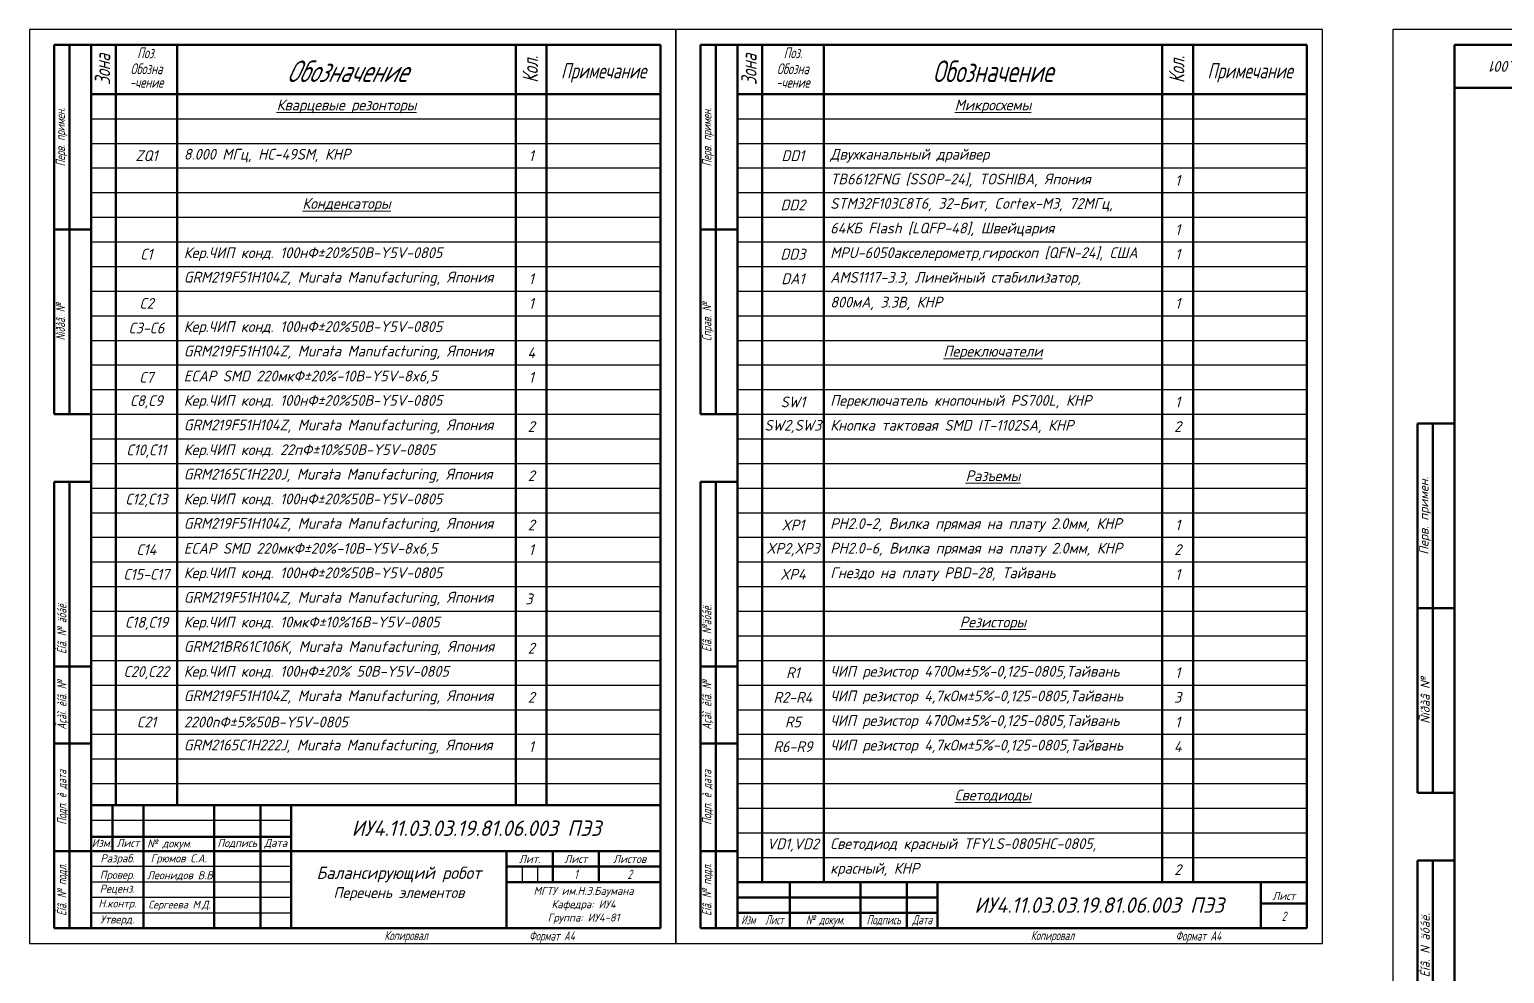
# Model space of a CAD drawing. Header units: inches. Extents: x -14 to 5184, y -66 to 1689.
# Drawn here: x 870.7 to 1349.9, y 948.5 to 1255.2 of the extents above; entities that cross this region are included whole.
import ezdxf

# ---------------------------------------------------------------- set-up
doc = ezdxf.new("R2010")
doc.units = ezdxf.units.IN
doc.header["$MEASUREMENT"] = 0
for name, color, linetype, lineweight in [('Видимые тонкие (ГОСТ)', 7, 'Continuous', 25), ('Видимый контур (ГОСТ)', 7, 'Continuous', 50), ('Текст', 7, 'Continuous', 15)]:
    doc.layers.add(name, color=color, linetype=linetype, lineweight=lineweight)
doc.styles.get("Standard").update_dxf_attribs({"font": 'gost_b.ttf', "oblique": 15})
doc.styles.add('Standart 3.0', font='gost_b.ttf', dxfattribs={"oblique": 15, "height": 3})
doc.styles.add('стиль1', font='GOST_A.TTF', dxfattribs={"width": 0.75, "oblique": 15, "height": 3.5})

msp = doc.modelspace()

# ---------------------------------------------------------------- linework, layer by layer
at = {"layer": 'Видимые тонкие (ГОСТ)', "transparency": 33554684}
for p, q in [((1080.7253, 1255.2356), (870.7253, 1255.2356)), ((870.7253, 1255.2356), (870.7253, 958.2356)), ((1080.7253, 958.2356), (1080.7253, 1255.2356)), ((1290.7253, 1255.2356), (1080.7253, 1255.2356)), ((1080.7253, 1255.2356), (1080.7253, 958.2356)), ((1290.7253, 958.2356), (1290.7253, 1255.2356)), ((1907.616, 1255.2356), (1313.616, 1255.2356)), ((1313.616, 1255.2356), (1313.616, 835.2356)), ((890.7253, 1226.2356), (1075.7253, 1226.2356)), ((1100.7253, 1226.2356), (1285.7253, 1226.2356)), ((890.7253, 1218.2356), (1075.7253, 1218.2356)), ((1100.7253, 1218.2356), (1285.7253, 1218.2356)), ((890.7253, 1210.2356), (1075.7253, 1210.2356)), ((1100.7253, 1210.2356), (1285.7253, 1210.2356)), ((890.7253, 1202.2356), (1075.7253, 1202.2356)), ((1100.7253, 1202.2356), (1285.7253, 1202.2356)), ((890.7253, 1194.2356), (1075.7253, 1194.2356)), ((1100.7253, 1194.2356), (1285.7253, 1194.2356)), ((890.7253, 1186.2356), (1075.7253, 1186.2356)), ((1100.7253, 1186.2356), (1285.7253, 1186.2356)), ((890.7253, 1178.2356), (1075.7253, 1178.2356)), ((1100.7253, 1178.2356), (1285.7253, 1178.2356)), ((890.7253, 1170.2356), (1075.7253, 1170.2356)), ((1100.7253, 1170.2356), (1285.7253, 1170.2356)), ((890.7253, 1162.2356), (1075.7253, 1162.2356)), ((1100.7253, 1162.2356), (1285.7253, 1162.2356)), ((890.7253, 1154.2356), (1075.7253, 1154.2356)), ((1100.7253, 1154.2356), (1285.7253, 1154.2356)), ((890.7253, 1146.2356), (1075.7253, 1146.2356)), ((1100.7253, 1146.2356), (1285.7253, 1146.2356)), ((890.7253, 1138.2356), (1075.7253, 1138.2356)), ((1100.7253, 1138.2356), (1285.7253, 1138.2356)), ((890.7253, 1130.2356), (1075.7253, 1130.2356)), ((1100.7253, 1130.2356), (1285.7253, 1130.2356)), ((890.7253, 1122.2356), (1075.7253, 1122.2356)), ((1100.7253, 1122.2356), (1285.7253, 1122.2356)), ((890.7253, 1114.2356), (1075.7253, 1114.2356)), ((1100.7253, 1114.2356), (1285.7253, 1114.2356)), ((890.7253, 1106.2356), (1075.7253, 1106.2356)), ((1100.7253, 1106.2356), (1285.7253, 1106.2356)), ((890.7253, 1098.2356), (1075.7253, 1098.2356)), ((1100.7253, 1098.2356), (1285.7253, 1098.2356)), ((890.7253, 1090.2356), (1075.7253, 1090.2356)), ((1100.7253, 1090.2356), (1285.7253, 1090.2356)), ((890.7253, 1082.2356), (1075.7253, 1082.2356)), ((1100.7253, 1082.2356), (1285.7253, 1082.2356)), ((890.7253, 1074.2356), (1075.7253, 1074.2356)), ((1100.7253, 1074.2356), (1285.7253, 1074.2356)), ((890.7253, 1066.2356), (1075.7253, 1066.2356)), ((1100.7253, 1066.2356), (1285.7253, 1066.2356)), ((890.7253, 1058.2356), (1075.7253, 1058.2356)), ((1100.7253, 1058.2356), (1285.7253, 1058.2356)), ((890.7253, 1050.2356), (1075.7253, 1050.2356)), ((1100.7253, 1050.2356), (1285.7253, 1050.2356)), ((890.7253, 1042.2356), (1075.7253, 1042.2356)), ((1100.7253, 1042.2356), (1285.7253, 1042.2356)), ((890.7253, 1034.2356), (1075.7253, 1034.2356)), ((1100.7253, 1034.2356), (1285.7253, 1034.2356)), ((890.7253, 1026.2356), (1075.7253, 1026.2356)), ((1100.7253, 1026.2356), (1285.7253, 1026.2356)), ((890.7253, 1018.2356), (1075.7253, 1018.2356)), ((1100.7253, 1018.2356), (1285.7253, 1018.2356)), ((890.7253, 1010.2356), (1075.7253, 1010.2356)), ((1100.7253, 1010.2356), (1285.7253, 1010.2356)), ((955.7253, 1003.2356), (890.7253, 1003.2356)), ((1100.7253, 1002.2356), (1285.7253, 1002.2356)), ((955.7253, 998.2356), (890.7253, 998.2356)), ((1100.7253, 994.2356), (1285.7253, 994.2356)), ((890.7253, 988.2356), (955.7253, 988.2356)), ((955.7253, 983.2356), (890.7253, 983.2356)), ((1030.7253, 983.2356), (1030.7253, 978.2356)), ((1035.7253, 983.2356), (1035.7253, 978.2356)), ((1100.7253, 986.2356), (1285.7253, 986.2356)), ((955.7253, 978.2356), (890.7253, 978.2356)), ((1100.7253, 978.2356), (1285.7253, 978.2356)), ((955.7253, 973.2356), (890.7253, 973.2356)), ((890.7253, 968.2356), (955.7253, 968.2356)), ((870.7253, 958.2356), (1080.7253, 958.2356)), ((1080.7253, 958.2356), (1290.7253, 958.2356))]:
    msp.add_line(p, q, dxfattribs=at)
at = {"layer": 'Видимый контур (ГОСТ)', "transparency": 33554684}
for p, q in [((878.7253, 1250.2356), (878.7253, 1130.2356)), ((890.7253, 1250.2356), (878.7253, 1250.2356)), ((883.7253, 1130.2356), (883.7253, 1250.2356)), ((1075.7253, 1250.2356), (890.7253, 1250.2356)), ((890.7253, 1250.2356), (890.7253, 963.2356)), ((890.7253, 1003.2356), (890.7253, 1250.2356)), ((898.7253, 1003.2356), (898.7253, 1250.2356)), ((918.7253, 1003.2356), (918.7253, 1250.2356)), ((1028.7253, 1003.2356), (1028.7253, 1250.2356)), ((1038.7253, 1003.2356), (1038.7253, 1250.2356)), ((1075.7253, 963.2356), (1075.7253, 1250.2356)), ((1088.7253, 1250.2356), (1088.7253, 1130.2356)), ((1100.7253, 1250.2356), (1088.7253, 1250.2356)), ((1093.7253, 1130.2356), (1093.7253, 1250.2356)), ((1285.7253, 1250.2356), (1100.7253, 1250.2356)), ((1100.7253, 1250.2356), (1100.7253, 963.2356)), ((1100.7253, 1003.2356), (1100.7253, 1250.2356)), ((1108.7253, 978.2356), (1108.7253, 1250.2356)), ((1128.7253, 978.2356), (1128.7253, 1250.2356)), ((1238.7253, 978.2356), (1238.7253, 1250.2356)), ((1248.7253, 978.2356), (1248.7253, 1250.2356)), ((1285.7253, 963.2356), (1285.7253, 1250.2356)), ((1902.616, 1250.2356), (1333.616, 1250.2356)), ((1333.616, 1250.2356), (1333.616, 840.2356)), ((1075.7253, 1234.2356), (890.7253, 1234.2356)), ((1285.7253, 1234.2356), (1100.7253, 1234.2356)), ((1403.616, 1236.2356), (1333.616, 1236.2356)), ((890.7253, 1190.2356), (878.7253, 1190.2356)), ((1100.7253, 1190.2356), (1088.7253, 1190.2356)), ((890.7253, 1130.2356), (878.7253, 1130.2356)), ((1100.7253, 1130.2356), (1088.7253, 1130.2356)), ((1321.616, 1127.2356), (1321.616, 1007.2356)), ((1333.616, 1127.2356), (1321.616, 1127.2356)), ((1326.616, 1007.2356), (1326.616, 1127.2356)), ((1333.616, 880.2356), (1333.616, 1127.2356)), ((878.7253, 963.2356), (878.7253, 1108.2356)), ((878.7253, 1108.2356), (890.7253, 1108.2356)), ((883.7253, 963.2356), (883.7253, 1108.2356)), ((1088.7253, 963.2356), (1088.7253, 1108.2356)), ((1088.7253, 1108.2356), (1100.7253, 1108.2356)), ((1093.7253, 963.2356), (1093.7253, 1108.2356)), ((1333.616, 1067.2356), (1321.616, 1067.2356)), ((890.7253, 1048.2356), (878.7253, 1048.2356)), ((1100.7253, 1048.2356), (1088.7253, 1048.2356)), ((890.7253, 1023.2356), (878.7253, 1023.2356)), ((1100.7253, 1023.2356), (1088.7253, 1023.2356)), ((890.7253, 1018.2356), (890.7253, 963.2356)), ((1100.7253, 1018.2356), (1100.7253, 963.2356)), ((1333.616, 1007.2356), (1321.616, 1007.2356)), ((1075.7253, 1003.2356), (890.7253, 1003.2356)), ((890.7253, 963.2356), (890.7253, 1003.2356)), ((897.7253, 988.2356), (897.7253, 1003.2356)), ((907.7253, 1003.2356), (907.7253, 963.2356)), ((930.7253, 963.2356), (930.7253, 1003.2356)), ((945.7253, 1003.2356), (945.7253, 963.2356)), ((955.7253, 1003.2356), (955.7253, 963.2356)), ((1100.7253, 963.2356), (1100.7253, 1003.2356)), ((955.7253, 992.9711), (890.7253, 992.9711)), ((890.7253, 988.2356), (878.7253, 988.2356)), ((956.3352, 988.2356), (891.3352, 988.2356)), ((955.7253, 988.2356), (1075.7253, 988.2356)), ((1025.7253, 988.2356), (1025.7253, 963.2356)), ((1075.7253, 988.2356), (1025.7253, 988.2356)), ((1030.7253, 988.2356), (1030.7253, 988.2287)), ((1035.7253, 988.2356), (1035.7253, 988.2287)), ((1040.7253, 988.2356), (1040.7253, 978.2356)), ((1055.7253, 988.2356), (1055.7253, 978.2356)), ((1100.7253, 988.2356), (1088.7253, 988.2356)), ((1075.7253, 983.2356), (1025.7253, 983.2356)), ((1321.616, 840.2356), (1321.616, 985.2356)), ((1321.616, 985.2356), (1333.616, 985.2356)), ((1326.616, 840.2356), (1326.616, 985.2356)), ((1075.7253, 978.2356), (1025.7253, 978.2356)), ((1165.7253, 978.2356), (1100.7253, 978.2356)), ((1117.7253, 978.2356), (1117.7253, 963.2356)), ((1140.7253, 963.2356), (1140.7253, 978.2356)), ((1155.7253, 978.2356), (1155.7253, 963.2356)), ((1165.7253, 978.2356), (1165.7253, 963.2356)), ((1165.7253, 978.2356), (1285.7253, 978.2356)), ((1270.7253, 978.2356), (1270.7253, 963.2356)), ((1165.7253, 973.2356), (1100.7253, 973.2356)), ((1100.7253, 968.2356), (1165.7253, 968.2356)), ((1285.7253, 971.2356), (1270.7253, 971.2356)), ((878.7253, 963.2356), (1075.7253, 963.2356)), ((1088.7253, 963.2356), (1285.7253, 963.2356))]:
    msp.add_line(p, q, dxfattribs=at)

# ---------------------------------------------------------------- texts
at = {"layer": 'Текст', "color": 0, "transparency": 33554684, "rotation": 90}
for s, width, heights, insert, char_height, attachment_point, style in [('\\pxqc;{\\fGOST type B|b0|i0|c204|p0;Зона}', 16, [0], (891.9371, 1234.2356), 5, 1, 'стиль1'), ('\\pxqc;{\\fGOST type B|b0|i0|c204|p0;Кол\\fGOST type A|b0|i0|c204|p0;.}', 16, [0], (1030.9062, 1234.2356), 5, 1, 'стиль1'), ('\\pxqc;{\\fGOST type B|b0|i0|c204|p0;Зона}', 16, [0], (1101.9371, 1234.2356), 5, 1, 'стиль1'), ('\\pxqc;{\\fGOST type B|b0|i0|c204|p0;Кол.}', 16, [0], (1240.9062, 1234.2356), 5, 1, 'стиль1'), ('\\pxqc;{\\fGOST type B|b0|i0|c204|p0;Перв. примен.}', 60, [0], (879.2495, 1190.2356), 3, 1, 'стиль1'), ('\\pxqc;{\\fGOST type B|b0|i0|c204|p0;Перв. примен.}', 60, [0], (1089.2495, 1190.2356), 3, 1, 'стиль1'), ('\\pxqc;{\\fGOST type B|b0|i0|c204|p0;Ñïðàâ\\fGOST type B|b0|i0|c0|p0;. \\fGOST type B|b0|i0|c204|p0;№}', 60, [0], (879.2495, 1130.2356), 3, 1, 'стиль1'), ('\\pxqc;{\\fGOST type B|b0|i0|c204|p0;Справ. №}', 60, [0], (1089.2495, 1130.2356), 3, 1, 'стиль1'), ('\\pxqc;{\\fGOST type B|b0|i0|c204|p0;Перв. примен.}', 60, [0], (1324.116, 1067.2356), 3, 4, 'Standart 3.0'), ('\\pxqc;{\\fGOST type B|b0|i0|c204|p0;Èíâ. №\\fGOST type B|b0|i0|c0|p0; \\fGOST type B|b0|i0|c204|p0;äóáë.}', 25, [0], (879.7144, 1048.2356), 3, 1, 'стиль1'), ('\\pxqc;{\\fGOST type B|b0|i0|c204|p0;Èíâ. №äóáë.}', 25, [0], (1089.2495, 1048.2356), 3, 1, 'стиль1'), ('\\pxqc;{\\fGOST type B|b0|i0|c204|p0;Ñïðàâ №}', 60, [4.4758], (1324.116, 1007.2356), 3, 4, 'Standart 3.0'), ('\\pxqc;{\\fGOST type B|b0|i0|c204|p0;Âçàì. èíâ. №}', 25, [0], (879.7144, 1023.2356), 3, 1, 'стиль1'), ('\\pxqc;{\\fGOST type B|b0|i0|c204|p0;Âçàì. èíâ. №}', 25, [0], (1089.2495, 1023.2356), 3, 1, 'стиль1'), ('\\pxqc;{\\fGOST type B|b0|i0|c204|p0;Подп. è дата}', 35, [0], (879.7144, 988.2356), 3, 1, 'стиль1'), ('\\pxqc;{\\fGOST type B|b0|i0|c204|p0;Подп. è дата}', 35, [0], (1089.2495, 988.2356), 3, 1, 'стиль1'), ('\\pxqc;{\\fGOST type B|b0|i0|c204|p0;Èíâ. № подл.}', 25, [0], (879.7144, 963.2356), 3, 1, 'стиль1'), ('\\pxqc;{\\fGOST type B|b0|i0|c204|p0;Èíâ. № подл\\fGOST type A|b0|i0|c204|p0;.}', 25, [0], (1089.2495, 963.2356), 3, 1, 'стиль1'), ('\\pxqc;{\\fGOST type B|b0|i0|c204|p0;Èíâ. }N {\\fGOST type B|b0|i0|c204|p0;äóáë.}', 55, [3.9038], (1324.0921, 930.2356), 3, 4, 'Standart 3.0')]:
    msp.add_mtext_dynamic_manual_height_columns(s, width=width, gutter_width=17.5, heights=heights, dxfattribs=dict(at, insert=insert, char_height=char_height, attachment_point=attachment_point, style=style))
at = {"layer": 'Текст', "color": 0, "transparency": 33554684}
for s, width, gutter_width, heights, insert, char_height, attachment_point, style in [('\\pxqc;{\\fGOST type B|b0|i0|c204|p0;Поз.}', 20, 20, [0], (898.7253, 1249.39), 3.5, 1, 'стиль1'), ('\\pxqc;{\\fGOST type B|b0|i0|c204|p0;Поз.}', 20, 20, [0], (1108.7253, 1249.39), 3.5, 1, 'стиль1'), ('\\pxqc;{\\fGOST type B|b0|i0|c204|p0;Обозна}', 20, 20, [0], (898.7253, 1244.2193), 3.5, 1, 'стиль1'), ('\\pxqc;{\\fGOST type B|b0|i1|c204|p0;Обозначение}', 110, 20, [0], (918.7253, 1245.1508), 7, 1, 'стиль1'), ('\\pxqc;{\\fGOST type B|b0|i0|c204|p0;Примечание}', 37, 20, [0], (1038.7253, 1244.3368), 5, 1, 'стиль1'), ('\\pxqc;{\\fGOST type B|b0|i0|c204|p0;Обозна}', 20, 20, [0], (1108.7253, 1244.2193), 3.5, 1, 'стиль1'), ('\\pxqc;{\\fGOST type B|b0|i0|c204|p0;Обозначение}', 110, 20, [7], (1128.7253, 1245.1508), 7, 1, 'стиль1'), ('\\pxqc;{\\fGOST type B|b0|i0|c204|p0;Примечание}', 37, 20, [0], (1248.7253, 1244.3368), 5, 1, 'стиль1'), ('\\pxqc;{\\fGOST type B|b0|i0|c0|p0;-\\fGOST type B|b0|i0|c204|p0;чение}', 20, 20, [0], (898.7253, 1239.7923), 3.5, 1, 'стиль1'), ('\\pxqc;{\\fGOST type B|b0|i0|c0|p0;-\\fGOST type B|b0|i0|c204|p0;чение}', 20, 20, [0], (1108.7253, 1239.7923), 3.5, 1, 'стиль1'), ('\\pxql;{\\fGOST type B|b0|i0|c204|p0; Кер.ЧИП конд. 100нФ±}20%{\\fGOST type B|b0|i0|c204|p0;50В}-Y5V-{\\fGOST type B|b0|i0|c204|p0;0805}', 110, 8, [6.5], (918.7253, 1182.2356), 3.5, 4, 'Standart 3.0'), ('\\pxql;{\\fGOST type B|b0|i0|c204|p0; GRM219F51H104Z},{\\fGOST type B|b0|i0|c204|p0; }Murata Manufacturing{\\fGOST type B|b0|i0|c204|p0;, Япония}', 110, 8, [6.5], (918.7253, 1174.2356), 3.5, 4, 'Standart 3.0'), ('\\pxql;{\\fGOST type B|b0|i0|c204|p0; GRM219F51H104Z},{\\fGOST type B|b0|i0|c204|p0; }Murata Manufacturing{\\fGOST type B|b0|i0|c204|p0;, Япония}', 110, 8, [6.5], (918.7253, 1150.2356), 3.5, 4, 'Standart 3.0'), ('\\pxql;{\\fGOST type B|b0|i0|c204|p0; GRM219F51H104Z},{\\fGOST type B|b0|i0|c204|p0; }Murata Manufacturing{\\fGOST type B|b0|i0|c204|p0;, Япония}', 110, 8, [6.5], (918.7253, 1126.2356), 3.5, 4, 'Standart 3.0'), ('\\pxql;{\\fGOST type B|b0|i0|c204|p0; GRM2165C1H220J},{\\fGOST type B|b0|i0|c204|p0; }Murata Manufacturing{\\fGOST type B|b0|i0|c204|p0;, Япония}', 110, 8, [6.5], (918.7253, 1110.2356), 3.5, 4, 'Standart 3.0'), ('\\pxql;{\\fGOST type B|b0|i0|c204|p0; GRM219F51H104Z},{\\fGOST type B|b0|i0|c204|p0; }Murata Manufacturing{\\fGOST type B|b0|i0|c204|p0;, Япония}', 110, 8, [6.5], (918.7253, 1094.2356), 3.5, 4, 'Standart 3.0'), ('\\pxql;{\\fGOST type B|b0|i0|c204|p0; GRM219F51H104Z},{\\fGOST type B|b0|i0|c204|p0; }Murata Manufacturing{\\fGOST type B|b0|i0|c204|p0;, Япония}', 110, 8, [6.5], (918.7253, 1070.2356), 3.5, 4, 'Standart 3.0'), ('\\pxql;{\\fGOST type B|b0|i0|c204|p0; GRM21BR61C106K},{\\fGOST type B|b0|i0|c204|p0; }Murata Manufacturing{\\fGOST type B|b0|i0|c204|p0;, Япония}', 110, 8, [6.5], (918.7253, 1054.2356), 3.5, 4, 'Standart 3.0'), ('\\pxql;{\\fGOST type B|b0|i0|c204|p0; GRM219F51H104Z}, Murata Manufacturing{\\fGOST type B|b0|i0|c204|p0;, Япония}', 110, 8, [6.5], (918.7253, 1038.2356), 3.5, 4, 'Standart 3.0'), ('\\pxql;{\\fGOST type B|b0|i0|c204|p0; GRM2165C1H222J},{\\fGOST type B|b0|i0|c204|p0; }Murata Manufacturing{\\fGOST type B|b0|i0|c204|p0;, Япония}', 110, 8, [6.5], (918.7253, 1022.2356), 3.5, 4, 'Standart 3.0'), ('\\pxqc;{\\fGOST type B|b0|i0|c0|p0;1}', 15, 17.5, [0], (1040.7253, 982.2287), 3, 1, 'стиль1'), ('\\pxqc;{\\fGOST type B|b0|i0|c0|p0;2}', 20, 17.5, [0], (1055.7253, 982.2287), 3, 1, 'стиль1'), ('\\pxqc;{\\fGOST type B|b0|i0|c0|p0;2}', 15, 17.5, [0], (1270.7253, 968.6132), 3, 1, 'стиль1'), ('\\pxqc;{\\fGOST type A|b0|i0|c204|p2;Изм}', 7, 17.5, [0], (1100.7253, 967.4931), 3, 1, 'стиль1'), ('\\pxqc;{\\fGOST type A|b0|i0|c204|p2;Лист}', 10, 17.5, [0], (1107.7253, 967.4931), 3, 1, 'стиль1'), ('\\pxqc;{\\fGOST type B|b0|i0|c204|p0;№ докум.}', 23, 17.5, [0], (1117.7253, 967.4931), 3, 1, 'стиль1'), ('\\pxqc;{\\fGOST type B|b0|i0|c204|p0;Подпись}', 15, 17.5, [0], (1140.7253, 967.4931), 3, 1, 'стиль1'), ('\\pxqc;{\\fGOST type B|b0|i0|c204|p0;Дата}', 10, 17.5, [0], (1155.7253, 967.4931), 3, 1, 'стиль1'), ('{\\fGOST type B|b0|i0|c204|p0;Копировал}', 17, 17.5, [0], (985.9965, 962.3609), 3, 1, 'стиль1'), ('\\pxqc;{\\fGOST type B|b0|i0|c204|p0;Формат А4}', 20, 17.5, [0], (1030.4461, 962.2287), 3, 1, 'стиль1'), ('{\\fGOST type B|b0|i0|c204|p0;Копировал}', 17, 17.5, [0], (1195.9965, 962.3609), 3, 1, 'стиль1'), ('\\pxqc;{\\fGOST type B|b0|i0|c204|p0;Формат А4}', 20, 17.5, [0], (1240.4461, 962.2287), 3, 1, 'стиль1')]:
    msp.add_mtext_dynamic_manual_height_columns(s, width=width, gutter_width=gutter_width, heights=heights, dxfattribs=dict(at, insert=insert, char_height=char_height, attachment_point=attachment_point, style=style))
at = {"layer": 'Текст', "color": 0, "transparency": 33554684, "insert": (1368.616, 1243.2356), "char_height": 3.5, "attachment_point": 5, "rotation": 180}
msp.add_mtext_dynamic_manual_height_columns('\\pxqc;{\\fGOST type B|b0|i0|c204|p0;ИУ4.11.03.03.19.81.06.001}', width=69.742063, gutter_width=12.5, heights=[0], dxfattribs=at)
at = {"layer": 'Текст', "color": 0, "transparency": 33554684}
for s, width, gutter_width, heights, insert, char_height, attachment_point in [('\\pxqc;{\\fGOST type B|b0|i0|c204|p0;\\LКварцевые резонторы}', 110, 8, [6.5], (918.7253, 1230.2356), 3.5, 4), ('\\pxqc;{\\fGOST type B|b0|i0|c204|p0;\\LМикросхемы}', 110, 8, [6.5], (1128.7253, 1230.2356), 3.5, 4), ('\\pxqc;ZQ1', 20, 8, [0], (898.7253, 1214.2356), 3.5, 4), ('\\pxql;{\\fGOST type B|b0|i0|c204|p0; 8.000 МГц, }HC-49SM{\\fGOST type B|b0|i0|c204|p0;, КНР}', 110, 8, [6.5], (918.7253, 1214.2356), 3.5, 4), ('\\pxqc;1', 10, 8, [0], (1028.7253, 1214.2356), 3.5, 4), ('\\pxqc;DD1', 20, 8, [0], (1108.7253, 1214.2356), 3.5, 4), ('\\pxql;{\\fGOST type B|b0|i0|c204|p0; Двухканальный драйвер}', 110.186107, 8, [7.9885], (1128.7253, 1214.2356), 3.5, 4), ('\\pxql;{\\fGOST type B|b0|i0|c204|p0; }TB6612FNG{\\fGOST type B|b0|i0|c204|p0; }[SSOP-24]{\\fGOST type B|b0|i0|c204|p0;, }TOSHIBA{\\fGOST type B|b0|i0|c204|p0;, Япония}', 110, 8, [5.9023], (1128.7253, 1206.2356), 3.5, 4), ('\\pxqc;1', 10, 8, [0], (1238.7253, 1206.2356), 3.5, 4), ('\\pxqc;{\\fGOST type B|b0|i0|c204|p0;\\LКонденсаторы}', 110, 8, [6.5], (918.7253, 1198.2356), 3.5, 4), ('\\pxqc;DD2', 20, 8, [0], (1108.7253, 1198.2356), 3.5, 4), ('\\pxql;{\\fGOST type B|b0|i0|c204|p0; }STM32F103C8T6, 32-{\\fGOST type B|b0|i0|c204|p0;Бит}, Cortex-M3, 72{\\fGOST type B|b0|i0|c204|p0;МГц,}', 109.832376, 8, [7.5053], (1128.7253, 1198.2356), 3.5, 4), ('\\pxql;{\\fGOST type B|b0|i0|c204|p0; }64{\\fGOST type B|b0|i0|c204|p0;КБ }Flash [LQFP-48]{\\fGOST type B|b0|i0|c204|p0;,} {\\fGOST type B|b0|i0|c204|p0;Швейцария}', 109.832376, 8, [7.5053], (1128.7253, 1190.2356), 3.5, 4), ('\\pxqc;1', 10, 8, [0], (1238.7253, 1190.2356), 3.5, 4), ('\\pxqc;{\\fGOST type B|b0|i0|c204|p0;С1}', 20, 8, [0], (898.7253, 1182.2356), 3.5, 4), ('\\pxqc;DD3', 20, 8, [0], (1108.7253, 1182.2356), 3.5, 4), ('\\pxql;{\\fGOST type B|b0|i0|c204|p0; }MPU-6050{\\fGOST type B|b0|i0|c204|p0;акселерометр,гироскоп }[QFN-24]{\\fGOST type B|b0|i0|c204|p0;, США}', 110, 8, [6.5], (1128.7253, 1182.2356), 3.5, 4), ('\\pxqc;1', 10, 8, [0], (1238.7253, 1182.2356), 3.5, 4), ('\\pxqc;{\\fGOST type B|b0|i0|c204|p0;1}', 10, 8, [0], (1028.7253, 1174.2356), 3.5, 4), ('\\pxqc;DA1', 20, 8, [0], (1108.7253, 1174.2356), 3.5, 4), ('\\pxql; AMS1117-3.3, Линейный стабилизатор,', 110, 8, [6.5], (1128.7253, 1174.2356), 3.5, 4), ('\\pxqc;C2', 20, 8, [0], (898.7253, 1166.2356), 3.5, 4), ('\\pxqc;{\\fGOST type B|b0|i0|c204|p0;1}', 10, 8, [0], (1028.7253, 1166.2356), 3.5, 4), ('\\pxql; 800мА, 3.3B, КНР', 110, 8, [6.5], (1128.7253, 1166.2356), 3.5, 4), ('\\pxqc;1', 10, 8, [0], (1238.7253, 1166.2356), 3.5, 4), ('\\pxqc;{\\fGOST type B|b0|i0|c204|p0;С3-С6}', 20, 8, [0], (898.7253, 1158.2356), 3.5, 4), ('\\pxql;{\\fGOST type B|b0|i0|c204|p0; Кер.ЧИП конд. 100нФ±}20%{\\fGOST type B|b0|i0|c204|p0;50В}-Y5V-{\\fGOST type B|b0|i0|c204|p0;0805}', 110, 8, [6.5], (918.7253, 1158.2356), 3.5, 4), ('\\pxqc;{\\fGOST type B|b0|i0|c204|p0;4}', 10, 8, [0], (1028.7253, 1150.2356), 3.5, 4), ('\\pxqc;{\\fGOST type B|b0|i0|c204|p0;\\LПереключатели}', 110, 8, [6.5], (1128.7253, 1150.2356), 3.5, 4), ('\\pxqc;{\\fGOST type B|b0|i0|c204|p0;С7}', 20, 8, [0], (898.7253, 1142.2356), 3.5, 4), (' ECAP SMD 220{\\fGOST type B|b0|i0|c204|p0;мкФ}±20%-10{\\fGOST type B|b0|i0|c204|p0;В}-Y5V-8x6,5', 110, 8, [6.5], (918.7253, 1142.2356), 3.5, 4), ('\\pxqc;{\\fGOST type B|b0|i0|c204|p0;1}', 10, 8, [0], (1028.7253, 1142.2356), 3.5, 4), ('\\pxqc;{\\fGOST type B|b0|i0|c204|p0;С8,С9}', 20, 8, [0], (898.7253, 1134.2356), 3.5, 4), ('\\pxql;{\\fGOST type B|b0|i0|c204|p0; Кер.ЧИП конд. 100нФ±}20%{\\fGOST type B|b0|i0|c204|p0;50В}-Y5V-{\\fGOST type B|b0|i0|c204|p0;0805}', 110, 8, [6.5], (918.7253, 1134.2356), 3.5, 4), ('\\pxqc;SW1', 20, 8, [0], (1108.7253, 1134.2356), 3.5, 4), ('\\pxql;{\\fGOST type B|b0|i0|c204|p0; Переключатель кнопочный} PS700L, {\\fGOST type B|b0|i0|c204|p0;КНР}', 110, 8, [6.5], (1128.7253, 1134.2356), 3.5, 4), ('\\pxqc;1', 10, 8, [0], (1238.7253, 1134.2356), 3.5, 4), ('\\pxqc;{\\fGOST type B|b0|i0|c204|p0;2}', 10, 8, [0], (1028.7253, 1126.2356), 3.5, 4), ('\\pxqc;SW2,SW3', 20, 8, [0], (1108.7253, 1126.2356), 3.5, 4), ('\\pxql;{\\fGOST type B|b0|i0|c204|p0; Кнопка тактовая SMD} IT-1102SA, {\\fGOST type B|b0|i0|c204|p0;КНР}', 110, 8, [6.5], (1128.7253, 1126.2356), 3.5, 4), ('\\pxqc;2', 10, 8, [0], (1238.7253, 1126.2356), 3.5, 4), ('\\pxqc;{\\fGOST type B|b0|i0|c204|p0;С10,С11}', 20, 8, [0], (898.7253, 1118.2356), 3.5, 4), ('\\pxql;{\\fGOST type B|b0|i0|c204|p0; Кер.ЧИП конд. 22пФ±10}%{\\fGOST type B|b0|i0|c204|p0;50В}-Y5V-{\\fGOST type B|b0|i0|c204|p0;0805}', 110, 8, [6.5], (918.7253, 1118.2356), 3.5, 4), ('\\pxqc;{\\fGOST type B|b0|i0|c204|p0;2}', 10, 8, [0], (1028.7253, 1110.2356), 3.5, 4), ('\\pxqc;{\\LРазъемы}', 110, 8, [6.5], (1128.7253, 1110.2356), 3.5, 4), ('\\pxqc;{\\fGOST type B|b0|i0|c204|p0;С12,С13}', 20, 8, [0], (898.7253, 1102.2356), 3.5, 4), ('\\pxql;{\\fGOST type B|b0|i0|c204|p0; Кер.ЧИП конд. 100нФ±}20%{\\fGOST type B|b0|i0|c204|p0;50В}-Y5V-{\\fGOST type B|b0|i0|c204|p0;0805}', 110, 8, [6.5], (918.7253, 1102.2356), 3.5, 4), ('\\pxqc;{\\fGOST type B|b0|i0|c204|p0;2}', 10, 8, [0], (1028.7253, 1094.2356), 3.5, 4), ('\\pxqc;XP1', 20, 8, [0], (1108.7253, 1094.2356), 3.5, 4), ('\\pxql; PH2.0-2, Вилка прямая на плату 2.0мм, КНР', 110, 8, [6.5], (1128.7253, 1094.2356), 3.5, 4), ('\\pxqc;1', 10, 8, [0], (1238.7253, 1094.2356), 3.5, 4), ('\\pxqc;{\\fGOST type B|b0|i0|c204|p0;С14}', 20, 8, [0], (898.7253, 1086.2356), 3.5, 4), (' ECAP SMD 220{\\fGOST type B|b0|i0|c204|p0;мкФ}±20%-10{\\fGOST type B|b0|i0|c204|p0;В}-Y5V-8x6,5', 110, 8, [6.5], (918.7253, 1086.2356), 3.5, 4), ('\\pxqc;{\\fGOST type B|b0|i0|c204|p0;1}', 10, 8, [0], (1028.7253, 1086.2356), 3.5, 4), ('\\pxqc;XP2,XP3', 20, 8, [0], (1108.7253, 1086.2356), 3.5, 4), ('\\pxql; PH2.0-6, {\\fGOST type B|b0|i0|c204|p0;Вилка прямая на плату }2.0{\\fGOST type B|b0|i0|c204|p0;мм}, {\\fGOST type B|b0|i0|c204|p0;КНР}', 110, 8, [6.5], (1128.7253, 1086.2356), 3.5, 4), ('\\pxqc;2', 10, 8, [0], (1238.7253, 1086.2356), 3.5, 4), ('\\pxqc;{\\fGOST type B|b0|i0|c204|p0;С15-С17}', 20, 8, [0], (898.7253, 1078.2356), 3.5, 4), ('\\pxql;{\\fGOST type B|b0|i0|c204|p0; Кер.ЧИП конд. 100нФ±}20%{\\fGOST type B|b0|i0|c204|p0;50В}-Y5V-{\\fGOST type B|b0|i0|c204|p0;0805}', 110, 8, [6.5], (918.7253, 1078.2356), 3.5, 4), ('\\pxqc;XP4', 20, 8, [0], (1108.7253, 1078.2356), 3.5, 4), ('\\pxql;{\\fGOST type B|b0|i0|c204|p0; Гнездо на плату }PBD-28, {\\fGOST type B|b0|i0|c204|p0;Тайвань}', 110, 8, [6.5], (1128.7253, 1078.2356), 3.5, 4), ('\\pxqc;1', 10, 8, [0], (1238.7253, 1078.2356), 3.5, 4), ('\\pxqc;{\\fGOST type B|b0|i0|c204|p0;3}', 10, 8, [0], (1027.9744, 1070.2356), 3.5, 4), ('\\pxqc;C{\\fGOST type B|b0|i0|c204|p0;18,С19}', 20, 8, [0], (898.7253, 1062.2356), 3.5, 4), ('\\pxql;{\\fGOST type B|b0|i0|c204|p0; Кер.ЧИП конд. 10мкФ±10}%{\\fGOST type B|b0|i0|c204|p0;16В}-Y5V-{\\fGOST type B|b0|i0|c204|p0;0805}', 110, 8, [6.5], (918.7253, 1062.2356), 3.5, 4), ('\\pxqc;{\\LРезисторы}', 110, 8, [6.5], (1128.7253, 1062.2356), 3.5, 4), ('\\pxqc;{\\fGOST type B|b0|i0|c204|p0;2}', 10, 8, [0], (1028.7253, 1054.2356), 3.5, 4), ('\\pxqc;{\\fGOST type B|b0|i0|c204|p0;С20,С22}', 20, 8, [0], (898.7253, 1046.2356), 3.5, 4), ('\\pxql;{\\fGOST type B|b0|i0|c204|p0; Кер.ЧИП конд. 100нФ±}20% 50{\\fGOST type B|b0|i0|c204|p0;В}-Y5V-{\\fGOST type B|b0|i0|c204|p0;0805}', 110, 8, [6.5], (918.7253, 1046.2356), 3.5, 4), ('\\pxqc;R1', 20, 8, [0], (1108.7253, 1046.2356), 3.5, 4), ('\\pxql; {\\fGOST type B|b0|i0|c204|p0;ЧИП резистор} 470{\\fGOST type B|b0|i0|c204|p0;Ом}±{\\fGOST type B|b0|i0|c204|p0;5}%-0,125-0805,{\\fGOST type B|b0|i0|c204|p0;Тайвань}', 110, 8, [6.5], (1128.7253, 1046.2356), 3.5, 4), ('\\pxqc;1', 10, 8, [0], (1238.7253, 1046.2356), 3.5, 4), ('\\pxqc;{\\fGOST type B|b0|i0|c204|p0;2}', 10, 8, [0], (1028.7253, 1038.2356), 3.5, 4), ('\\pxqc;R2-R4', 20, 8, [0], (1108.7253, 1038.2356), 3.5, 4), ('\\pxql; {\\fGOST type B|b0|i0|c204|p0;ЧИП резистор} 4,7{\\fGOST type B|b0|i0|c204|p0;кОм}±{\\fGOST type B|b0|i0|c204|p0;5}%-0,125-0805,{\\fGOST type B|b0|i0|c204|p0;Тайвань}', 110, 8, [6.5], (1128.7253, 1038.2356), 3.5, 4), ('\\pxqc;3', 10, 8, [0], (1238.7253, 1038.2356), 3.5, 4), ('\\pxqc;C21', 20, 8, [0], (898.7253, 1030.2356), 3.5, 4), ('\\pxql;{\\fGOST type B|b0|i0|c204|p0; }2200n{\\fGOST type B|b0|i0|c204|p0;Ф±}5%{\\fGOST type B|b0|i0|c204|p0;50В}-Y5V-{\\fGOST type B|b0|i0|c204|p0;0805}', 110, 8, [6.5], (918.7253, 1030.2356), 3.5, 4), ('\\pxqc;R5', 20, 8, [0], (1108.7253, 1030.2356), 3.5, 4), ('\\pxql; {\\fGOST type B|b0|i0|c204|p0;ЧИП резистор} 470{\\fGOST type B|b0|i0|c204|p0;Ом}±{\\fGOST type B|b0|i0|c204|p0;5}%-0,125-0805,{\\fGOST type B|b0|i0|c204|p0;Тайвань}', 110, 8, [6.5], (1128.7253, 1030.2356), 3.5, 4), ('\\pxqc;1', 10, 8, [0], (1238.7253, 1030.2356), 3.5, 4), ('\\pxqc;{\\fGOST type B|b0|i0|c204|p0;1}', 10, 8, [0], (1028.7253, 1022.2356), 3.5, 4), ('\\pxqc;R6-R9', 20, 8, [0], (1108.7253, 1022.2356), 3.5, 4), ('\\pxql; {\\fGOST type B|b0|i0|c204|p0;ЧИП резистор} 4,7{\\fGOST type B|b0|i0|c204|p0;кОм}±{\\fGOST type B|b0|i0|c204|p0;5}%-0,125-0805,{\\fGOST type B|b0|i0|c204|p0;Тайвань}', 110, 8, [6.5], (1128.7253, 1022.2356), 3.5, 4), ('\\pxqc;4', 10, 8, [0], (1238.7253, 1022.2356), 3.5, 4), ('\\pxqc;{\\fGOST type B|b0|i0|c204|p0;\\LСветодиоды}', 110, 8, [6.5], (1128.7253, 1006.2356), 3.5, 4), ('\\pxqc;{\\fGOST type B|b0|i0|c204|p0;ИУ4.11.03.03.19.81.06.003 ПЭ3}', 120, 12.5, [0], (1015.8911, 998.2274), 5, 2), ('\\pxqc;{\\fGOST type B|b0|i0|c204|p0;Изм.}', 7, 17.5, [0], (890.7253, 992.2287), 2.6, 1), ('\\pxqc;{\\fGOST type B|b0|i0|c204|p0;Лист}', 10, 17.5, [0], (897.7253, 992.2287), 2.6, 1), ('\\pxi-3,l3.32143,ql,t3.32143;{\\fGOST type B|b0|i0|c204|p0;№ докум\\fGOST type A|b0|i0|c204|p0;.}', 17, 17.5, [0], (908.1222, 992.0881), 2.6, 1), ('\\pxqc;{\\fGOST type B|b0|i0|c204|p0;Подпись}', 15, 17.5, [0], (930.7253, 992.2287), 2.6, 1), ('\\pxqc;{\\fGOST type B|b0|i0|c204|p0;Дата}', 10, 17.5, [0], (945.7253, 992.2287), 2.6, 1), ('\\pxqc;VD1,VD2', 20, 8, [0], (1108.7253, 990.2356), 3.5, 4), ('\\pxql; {\\fGOST type B|b0|i0|c204|p0;Светодиод красный }TFYLS-0805HC{\\fGOST type B|b0|i0|c204|p0;-0805,}', 110, 8, [6.5], (1128.7253, 990.2356), 3.5, 4), ('\\pxqc;{\\fGOST type B|b0|i0|c204|p0;Разраб.}', 17, 17.5, [0], (890.819, 985.5924), 2.6, 4), ('\\pxqc;{\\fGOST type B|b0|i0|c204|p0;Грюмов С.А.}', 22.960032, 17.5, [0], (907.7323, 985.5924), 2.6, 4), ('\\pxqc;{\\fGOST type B|b0|i0|c204|p0;Балансирующий робот \\P\\H0.875x;Перечень элементов}', 70, 12.5, [15.8911], (955.7253, 983.2356), 4, 1), ('\\pxqc;{\\fGOST type B|b0|i0|c204|p0;Лит.}', 15, 17.5, [0], (1025.7253, 985.7356), 2.6, 4), ('\\pxqc;{\\fGOST type B|b0|i0|c204|p0;Лист}', 15.020201, 17.5, [0], (1040.7253, 985.7356), 2.6, 4), ('\\pxqc;{\\fGOST type B|b0|i0|c204|p0;Листов}', 20, 17.5, [0], (1055.7253, 985.7356), 2.6, 4), ('\\pxql;{\\fGOST type B|b0|i0|c204|p0; красный,} {\\fGOST type B|b0|i0|c204|p0;КНР}', 110, 8, [6.5], (1128.7253, 982.2356), 3.5, 4), ('\\pxqc;{\\fGOST type B|b0|i0|c204|p0;2}', 10, 8, [0], (1238.7253, 982.2356), 3.5, 4), ('\\pxqc;{\\fGOST type B|b0|i0|c204|p0;Провер.}', 17, 17.5, [0], (890.7253, 980.2356), 2.6, 4), ('\\pxqc;{\\fGOST type B|b0|i0|c204|p0;Леонидов В.В.}', 24.465407, 17.5, [0], (907.7253, 980.2356), 2.6, 4), ('\\pxqc;{\\fGOST type B|b0|i0|c204|p0;Реценз.}', 17, 17.5, [0], (890.7253, 975.7356), 2.6, 4), ('\\pxqc;{\\fGOST type B|b0|i0|c204|p0;МГТУ им}.{\\fGOST type B|b0|i0|c204|p0;Н.Э.Баумана\\PКафедра}: {\\fGOST type B|b0|i0|c204|p0;ИУ4}\\P{\\fGOST type B|b0|i0|c204|p0;Группа}: {\\fGOST type B|b0|i0|c204|p0;ИУ4-81}', 50, 17.5, [0], (1025.7253, 976.6598), 2.6, 1), ('\\pxqc;{\\fGOST type B|b0|i0|c204|p0;ИУ4.11.03.03.19.81.06.003 ПЭ3}', 120, 12.5, [0], (1218.2253, 970.7356), 5, 5), ('\\pxqc;{\\fGOST type B|b0|i0|c204|p0;Лист}', 15.020201, 17.5, [0], (1270.7253, 973.7356), 2.6, 4), ('\\pxqc;{\\fGOST type B|b0|i0|c204|p0;Н.контр.}', 17, 17.5, [0], (890.7653, 970.918), 2.6, 4), ('{\\fGOST type B|b0|i0|c204|p0; Сергеева М.Д.}', 25.160495, 17.5, [0], (907.8052, 972.1437), 2.5, 1), ('\\pxqc;{\\fGOST type B|b0|i0|c204|p0;Утверд.}', 17, 17.5, [0], (890.7253, 965.7356), 2.6, 4)]:
    msp.add_mtext_dynamic_manual_height_columns(s, width=width, gutter_width=gutter_width, heights=heights, dxfattribs=dict(at, insert=insert, char_height=char_height, attachment_point=attachment_point))

doc.saveas('drawing.dxf')
